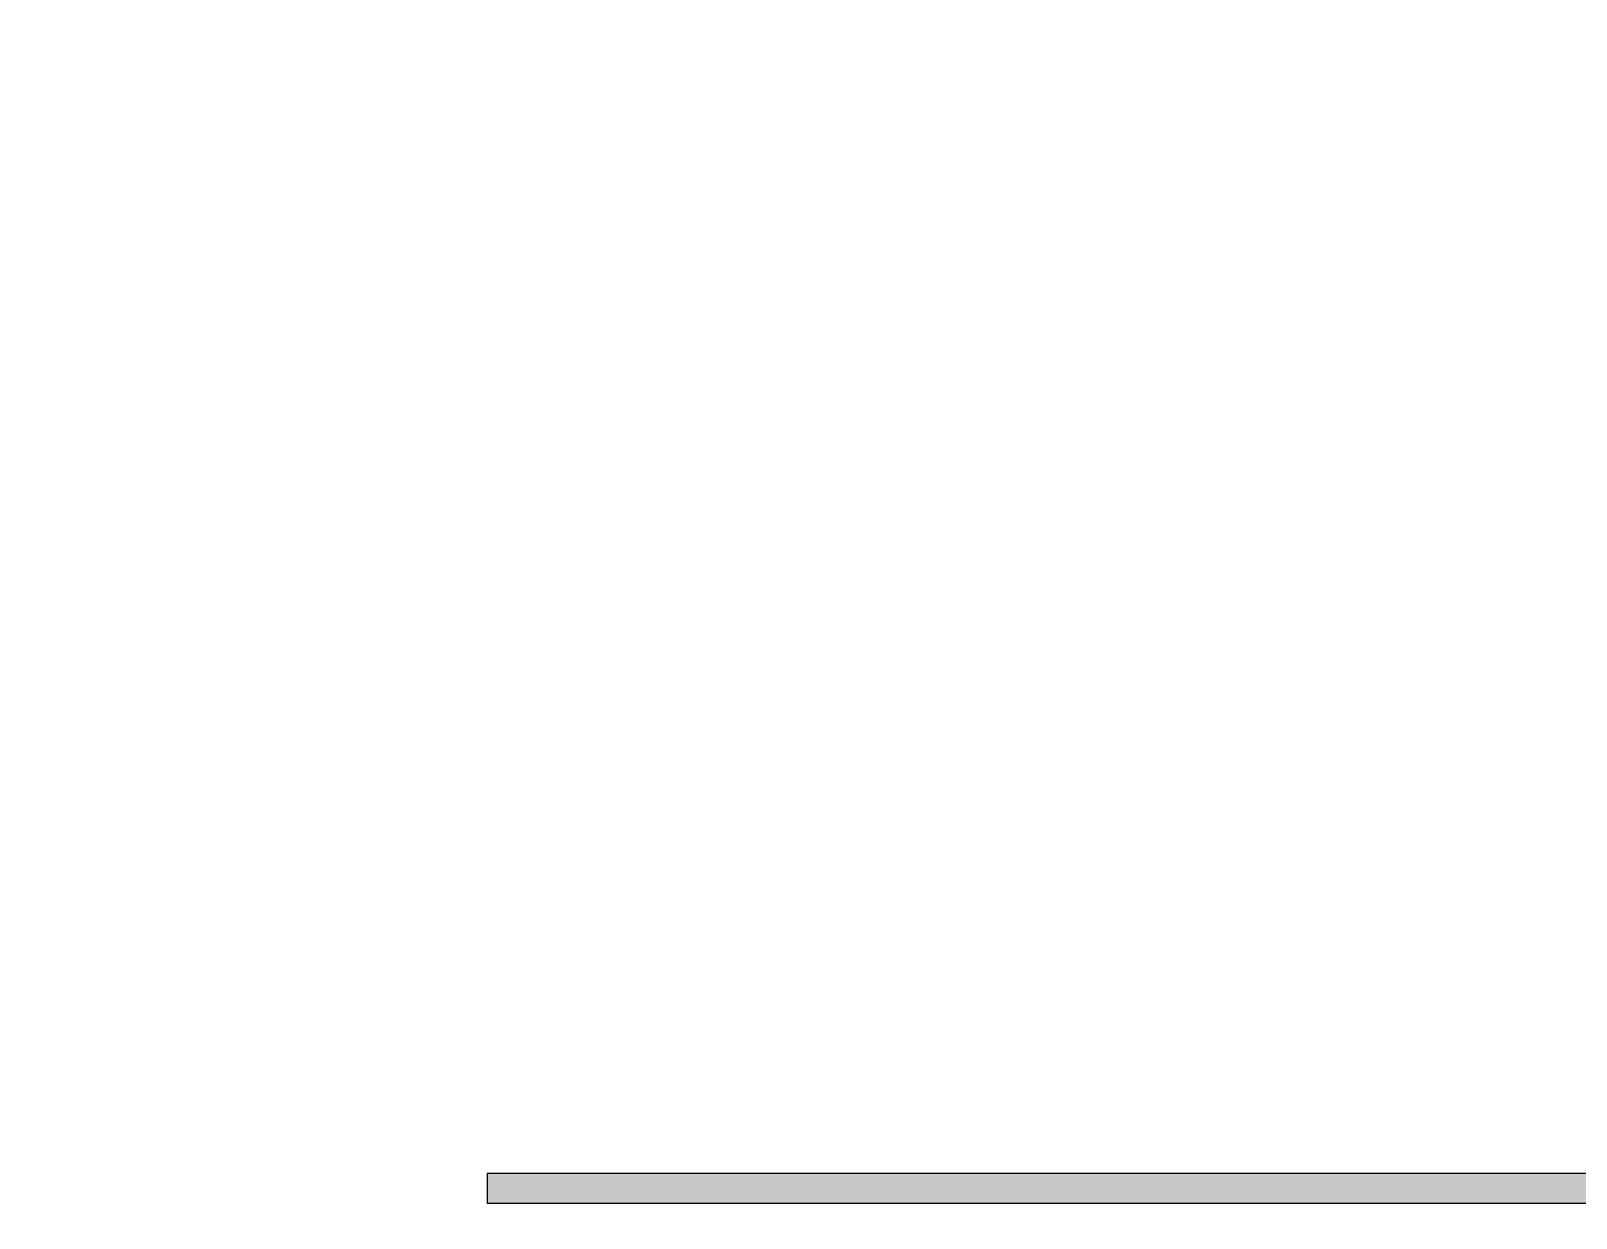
# Model space of a CAD drawing. Header units: millimetres. Extents: x -48147 to 1403542, y -455564 to 18123.
# Drawn here: x 1374101 to 1375141, y -447003 to -446203 of the extents above; entities that cross this region are included whole.
import ezdxf
from ezdxf.enums import TextEntityAlignment as Align

# ---------------------------------------------------------------- set-up
doc = ezdxf.new("R2010")
doc.units = ezdxf.units.MM
doc.header["$MEASUREMENT"] = 0
doc.linetypes.add('Double Dashed', pattern=[546.805537, 264.583325, -105.833328, 70.555556, -105.833328])
doc.linetypes.add('Wipeout_Contour', pattern=[1000, 0, -1000])
for name, color, linetype in [('A-230-M_FLOOR.IFC Import', 7, 'Continuous'), ('A-95-P_Drawing', 7, 'Continuous'), ('New_A-15-MG_Structural_Grid_Phase_2', 7, 'Continuous'), ('New_A-20-M_Ceiling', 7, 'Continuous'), ('New_A-20-M_Floor_Slab', 7, 'Continuous'), ('New_A-25-M_Curtain_Wall', 7, 'Continuous'), ('New_A-25-M_Wall_Ext', 7, 'Continuous'), ('New_A-25-M_Wall_Int', 7, 'Continuous'), ('New_A-95-D_1_20', 7, 'Continuous'), ('New_ArchiCAD Doors', 7, 'Continuous'), ('S-280-M_COLUMN.IFC Import', 7, 'Continuous'), ('S-280-M_STRUCT_FRAME.IFC Import', 7, 'Continuous')]:
    doc.layers.add(name, color=color, linetype=linetype)
for name, color, linetype, lineweight, true_color in [('A-230-M_FLOOR.IFC Import_Pen_No__109', 7, 'Continuous', 15, 0xa6a6a6), ('A-230-M_FLOOR.IFC Import_Pen_No__29', 7, 'Continuous', 50, 0x2a2a2a), ('New_A-15-MG_Structural_Grid_Phase_2_Pen_No__222', 7, 'Continuous', 13, 0x65af33), ('New_A-20-M_Ceiling_Pen_No__107', 7, 'Continuous', 15, 0xa6a6a6), ('New_A-20-M_Ceiling_Pen_No__29', 7, 'Continuous', 50, 0x2a2a2a), ('New_A-25-M_Curtain_Wall_Pen_No__144', 7, 'Continuous', 0, 0xc8c8c8), ('New_A-25-M_Curtain_Wall_Pen_No__27', 7, 'Continuous', 50, 0x2a2a2a), ('New_A-25-M_Wall_Ext_Pen_No__107', 7, 'Continuous', 15, 0xa6a6a6)]:
    doc.layers.add(name, color=color, linetype=linetype, lineweight=lineweight, true_color=true_color)
for name, color, linetype, lineweight in [('HATCHING_Pen_No__1', 7, 'Continuous', 13), ('HATCHING_Pen_No__146', 8, 'Continuous', 0), ('New_A-25-M_Wall_Ext_Pen_No__1', 7, 'Continuous', 13), ('New_A-25-M_Wall_Int_Pen_No__87', 8, 'Continuous', 20), ('New_A-95-D_1_20_Pen_No__1', 7, 'Continuous', 13), ('New_ArchiCAD Doors_Pen_No__87', 8, 'Continuous', 20), ('S-280-M_STRUCT_FRAME.IFC Import_Pen_No__1', 7, 'Continuous', 13), ('S-280-M_STRUCT_FRAME.IFC Import_Pen_No__160', 5, 'Continuous', 200), ('S-280-M_STRUCT_FRAME.IFC Import_Pen_No__90', 8, 'Continuous', 20)]:
    doc.layers.add(name, color=color, linetype=linetype, lineweight=lineweight)
doc.styles.add('GENERATED_STYLE_1', font='')
doc.styles.add('GENERATED_STYLE_2', font='')
doc.styles.get('GENERATED_STYLE_1').set_extended_font_data('Arial')
doc.styles.get('GENERATED_STYLE_2').set_extended_font_data('Swis721 BT')
doc.dimstyles.new('GENERATED_STYLE__2', dxfattribs={"dimtxt": 125, "dimasz": 47.5, "dimexe": 0.18, "dimexo": 50, "dimgap": 0.09, "dimtad": 1, "dimdec": 0, "dimzin": 0, "dimdsep": 46, "dimtxsty": 'GENERATED_STYLE_1', "dimblk": 'ARROWHEAD_2', "dimblk1": 'ARROWHEAD_2', "dimblk2": 'ARROWHEAD_2', "dimcen": 0.09, "dimclrd": 7, "dimclre": 7, "dimclrt": 7, "dimadec": 0, "dimazin": 0, "dimtfac": 1, "dimtdec": 4, "dimtmove": 0, "dimatfit": 3, "dimfxl": 1, "dimtolj": 1, "dimtzin": 0, "dimarcsym": 0})

# ---------------------------------------------------------------- blocks, each defined once
blk = doc.blocks.new('*X29', base_point=(1418663.2, -449992.5))
at = {"layer": 'New_A-25-M_Wall_Ext_Pen_No__107', "linetype": 'Continuous'}
for p, q in [((1374170.5, -446223), (1374201, -446200.1)), ((1374110.7, -446201.8), (1374119.5, -446218.2)), ((1374256.3, -446210.6), (1374249.6, -446202.5)), ((1374260.5, -446220.2), (1374256.3, -446210.6)), ((1374119.5, -446218.2), (1374134.9, -446228.4)), ((1374262, -446230.6), (1374260.5, -446220.2)), ((1374134.9, -446228.4), (1374153.4, -446230.2)), ((1374153.4, -446231.1), (1374134.9, -446232.8)), ((1374153.4, -446230.2), (1374170.5, -446223)), ((1374170.5, -446238.2), (1374153.4, -446231.1)), ((1374260.5, -446241), (1374262, -446230.6)), ((1374134.9, -446232.8), (1374119.5, -446243.1)), ((1374170.5, -446238.2), (1374201, -446261.1)), ((1374256.3, -446250.7), (1374260.5, -446241)), ((1374119.5, -446243.1), (1374110.7, -446259.4)), ((1374249.6, -446258.7), (1374256.3, -446250.7)), ((1374110.7, -446259.4), (1374110.7, -446278)), ((1374201, -446261.1), (1374210.2, -446266.2)), ((1374240.9, -446264.7), (1374249.6, -446258.7)), ((1374210.2, -446271.3), (1374201, -446276.3)), ((1374210.2, -446266.2), (1374220.4, -446268.6)), ((1374220.4, -446268.9), (1374210.2, -446271.3)), ((1374220.4, -446268.6), (1374230.9, -446268.1)), ((1374230.9, -446269.4), (1374220.4, -446268.9)), ((1374230.9, -446268.1), (1374240.9, -446264.7)), ((1374240.9, -446272.7), (1374230.9, -446269.4)), ((1374249.6, -446278.7), (1374240.9, -446272.7)), ((1374110.7, -446278), (1374119.5, -446294.4)), ((1374170.5, -446299.2), (1374201, -446276.3)), ((1374256.3, -446286.8), (1374249.6, -446278.7)), ((1374119.5, -446294.4), (1374134.9, -446304.6)), ((1374260.5, -446296.4), (1374256.3, -446286.8)), ((1374134.9, -446304.6), (1374153.4, -446306.4)), ((1374153.4, -446306.4), (1374170.5, -446299.2)), ((1374262, -446306.8), (1374260.5, -446296.4)), ((1374134.9, -446309), (1374119.5, -446319.3)), ((1374153.4, -446307.3), (1374134.9, -446309)), ((1374170.5, -446314.4), (1374153.4, -446307.3)), ((1374170.5, -446314.4), (1374201, -446337.3)), ((1374260.5, -446317.2), (1374262, -446306.8)), ((1374119.5, -446319.3), (1374110.7, -446335.6)), ((1374256.3, -446326.8), (1374260.5, -446317.2)), ((1374110.7, -446335.6), (1374110.7, -446354.2)), ((1374240.9, -446340.9), (1374249.6, -446334.9)), ((1374249.6, -446334.9), (1374256.3, -446326.8)), ((1374201, -446337.3), (1374210.2, -446342.4)), ((1374210.2, -446342.4), (1374220.4, -446344.8)), ((1374220.4, -446345.1), (1374210.2, -446347.4)), ((1374220.4, -446344.8), (1374230.9, -446344.2)), ((1374230.9, -446345.6), (1374220.4, -446345.1)), ((1374230.9, -446344.2), (1374240.9, -446340.9)), ((1374240.9, -446348.9), (1374230.9, -446345.6)), ((1374110.7, -446354.2), (1374119.5, -446370.5)), ((1374170.5, -446375.4), (1374201, -446352.5)), ((1374210.2, -446347.4), (1374201, -446352.5)), ((1374249.6, -446354.9), (1374240.9, -446348.9)), ((1374256.3, -446363), (1374249.6, -446354.9)), ((1374260.5, -446372.6), (1374256.3, -446363)), ((1374119.5, -446370.5), (1374134.9, -446380.8)), ((1374153.4, -446382.6), (1374170.5, -446375.4)), ((1374262, -446383), (1374260.5, -446372.6)), ((1374134.9, -446385.2), (1374119.5, -446395.5)), ((1374134.9, -446380.8), (1374153.4, -446382.6)), ((1374153.4, -446383.4), (1374134.9, -446385.2)), ((1374170.5, -446390.6), (1374153.4, -446383.4)), ((1374260.5, -446393.4), (1374262, -446383)), ((1374119.5, -446395.5), (1374110.7, -446411.8)), ((1374170.5, -446390.6), (1374201, -446413.5)), ((1374256.3, -446403), (1374260.5, -446393.4)), ((1374249.6, -446411.1), (1374256.3, -446403)), ((1374110.7, -446411.8), (1374110.7, -446430.4)), ((1374201, -446413.5), (1374210.2, -446418.6)), ((1374210.2, -446418.6), (1374220.4, -446420.9)), ((1374230.9, -446420.4), (1374240.9, -446417.1)), ((1374240.9, -446417.1), (1374249.6, -446411.1)), ((1374170.5, -446451.6), (1374201, -446428.7)), ((1374210.2, -446423.6), (1374201, -446428.7)), ((1374220.4, -446421.3), (1374210.2, -446423.6)), ((1374220.4, -446420.9), (1374230.9, -446420.4)), ((1374230.9, -446421.8), (1374220.4, -446421.3)), ((1374240.9, -446425.1), (1374230.9, -446421.8)), ((1374249.6, -446431.1), (1374240.9, -446425.1)), ((1374110.7, -446430.4), (1374119.5, -446446.7)), ((1374256.3, -446439.2), (1374249.6, -446431.1)), ((1374260.5, -446448.8), (1374256.3, -446439.2)), ((1374119.5, -446446.7), (1374134.9, -446457)), ((1374262, -446459.2), (1374260.5, -446448.8)), ((1374134.9, -446457), (1374153.4, -446458.8)), ((1374153.4, -446459.6), (1374134.9, -446461.4)), ((1374153.4, -446458.8), (1374170.5, -446451.6)), ((1374170.5, -446466.8), (1374153.4, -446459.6)), ((1374260.5, -446469.6), (1374262, -446459.2)), ((1374134.9, -446461.4), (1374119.5, -446471.7)), ((1374170.5, -446466.8), (1374201, -446489.7)), ((1374256.3, -446479.2), (1374260.5, -446469.6)), ((1374119.5, -446471.7), (1374110.7, -446488)), ((1374249.6, -446487.3), (1374256.3, -446479.2)), ((1374110.7, -446488), (1374110.7, -446506.6)), ((1374201, -446489.7), (1374210.2, -446494.8)), ((1374240.9, -446493.3), (1374249.6, -446487.3)), ((1374210.2, -446499.8), (1374201, -446504.9)), ((1374210.2, -446494.8), (1374220.4, -446497.1)), ((1374220.4, -446497.4), (1374210.2, -446499.8)), ((1374220.4, -446497.1), (1374230.9, -446496.6)), ((1374230.9, -446498), (1374220.4, -446497.4)), ((1374230.9, -446496.6), (1374240.9, -446493.3)), ((1374240.9, -446501.3), (1374230.9, -446498)), ((1374249.6, -446507.3), (1374240.9, -446501.3)), ((1374110.7, -446506.6), (1374119.5, -446522.9)), ((1374170.5, -446527.8), (1374201, -446504.9)), ((1374256.3, -446515.4), (1374249.6, -446507.3)), ((1374119.5, -446522.9), (1374134.9, -446533.2)), ((1374260.5, -446525), (1374256.3, -446515.4)), ((1374134.9, -446533.2), (1374153.4, -446535)), ((1374153.4, -446535), (1374170.5, -446527.8)), ((1374262, -446535.4), (1374260.5, -446525)), ((1374134.9, -446537.6), (1374119.5, -446547.8)), ((1374153.4, -446535.8), (1374134.9, -446537.6)), ((1374170.5, -446543), (1374153.4, -446535.8)), ((1374170.5, -446543), (1374201, -446565.9)), ((1374260.5, -446545.8), (1374262, -446535.4)), ((1374119.5, -446547.8), (1374110.7, -446564.2)), ((1374256.3, -446555.4), (1374260.5, -446545.8)), ((1374110.7, -446564.2), (1374110.7, -446582.8)), ((1374240.9, -446569.5), (1374249.6, -446563.5)), ((1374249.6, -446563.5), (1374256.3, -446555.4)), ((1374201, -446565.9), (1374210.2, -446570.9)), ((1374210.2, -446570.9), (1374220.4, -446573.3)), ((1374220.4, -446573.6), (1374210.2, -446576)), ((1374220.4, -446573.3), (1374230.9, -446572.8)), ((1374230.9, -446574.1), (1374220.4, -446573.6)), ((1374230.9, -446572.8), (1374240.9, -446569.5)), ((1374240.9, -446577.5), (1374230.9, -446574.1)), ((1374110.7, -446582.8), (1374119.5, -446599.1)), ((1374170.5, -446604), (1374201, -446581.1)), ((1374210.2, -446576), (1374201, -446581.1)), ((1374249.6, -446583.5), (1374240.9, -446577.5)), ((1374256.3, -446591.5), (1374249.6, -446583.5)), ((1374260.5, -446601.2), (1374256.3, -446591.5)), ((1374119.5, -446599.1), (1374134.9, -446609.4)), ((1374153.4, -446611.1), (1374170.5, -446604)), ((1374262, -446611.6), (1374260.5, -446601.2)), ((1374134.9, -446613.8), (1374119.5, -446624)), ((1374134.9, -446609.4), (1374153.4, -446611.1)), ((1374153.4, -446612), (1374134.9, -446613.8)), ((1374170.5, -446619.2), (1374153.4, -446612)), ((1374260.5, -446622), (1374262, -446611.6)), ((1374119.5, -446624), (1374110.7, -446640.4)), ((1374170.5, -446619.2), (1374201, -446642.1)), ((1374256.3, -446631.6), (1374260.5, -446622)), ((1374249.6, -446639.7), (1374256.3, -446631.6)), ((1374110.7, -446640.4), (1374110.7, -446659)), ((1374201, -446642.1), (1374210.2, -446647.1)), ((1374210.2, -446647.1), (1374220.4, -446649.5)), ((1374230.9, -446649), (1374240.9, -446645.7)), ((1374240.9, -446645.7), (1374249.6, -446639.7)), ((1374170.5, -446680.1), (1374201, -446657.3)), ((1374210.2, -446652.2), (1374201, -446657.3)), ((1374220.4, -446649.8), (1374210.2, -446652.2)), ((1374220.4, -446649.5), (1374230.9, -446649)), ((1374230.9, -446650.3), (1374220.4, -446649.8)), ((1374240.9, -446653.7), (1374230.9, -446650.3)), ((1374249.6, -446659.6), (1374240.9, -446653.7)), ((1374110.7, -446659), (1374119.5, -446675.3)), ((1374256.3, -446667.7), (1374249.6, -446659.6)), ((1374260.5, -446677.4), (1374256.3, -446667.7)), ((1374119.5, -446675.3), (1374134.9, -446685.6)), ((1374262, -446687.8), (1374260.5, -446677.4)), ((1374134.9, -446690), (1374119.5, -446700.2)), ((1374134.9, -446685.6), (1374153.4, -446687.3)), ((1374153.4, -446688.2), (1374134.9, -446690)), ((1374153.4, -446687.3), (1374170.5, -446680.1)), ((1374170.5, -446695.4), (1374153.4, -446688.2)), ((1374260.5, -446698.2), (1374262, -446687.8)), ((1374119.5, -446700.2), (1374110.7, -446716.6)), ((1374170.5, -446695.4), (1374201, -446718.2)), ((1374256.3, -446707.8), (1374260.5, -446698.2)), ((1374249.6, -446715.9), (1374256.3, -446707.8)), ((1374110.7, -446716.6), (1374110.7, -446735.1)), ((1374201, -446718.2), (1374210.2, -446723.3)), ((1374240.9, -446721.8), (1374249.6, -446715.9)), ((1374210.2, -446728.4), (1374201, -446733.5)), ((1374210.2, -446723.3), (1374220.4, -446725.7)), ((1374220.4, -446726), (1374210.2, -446728.4)), ((1374220.4, -446725.7), (1374230.9, -446725.2)), ((1374230.9, -446726.5), (1374220.4, -446726)), ((1374230.9, -446725.2), (1374240.9, -446721.8)), ((1374240.9, -446729.9), (1374230.9, -446726.5)), ((1374249.6, -446735.8), (1374240.9, -446729.9)), ((1374110.7, -446735.1), (1374119.5, -446751.5)), ((1374170.5, -446756.3), (1374201, -446733.5)), ((1374256.3, -446743.9), (1374249.6, -446735.8)), ((1374119.5, -446751.5), (1374134.9, -446761.8)), ((1374260.5, -446753.5), (1374256.3, -446743.9)), ((1374134.9, -446761.8), (1374153.4, -446763.5)), ((1374153.4, -446763.5), (1374170.5, -446756.3)), ((1374262, -446764), (1374260.5, -446753.5)), ((1374134.9, -446766.1), (1374119.5, -446776.4)), ((1374153.4, -446764.4), (1374134.9, -446766.1)), ((1374170.5, -446771.6), (1374153.4, -446764.4)), ((1374170.5, -446771.6), (1374201, -446794.4)), ((1374260.5, -446774.4), (1374262, -446764)), ((1374119.5, -446776.4), (1374110.7, -446792.8)), ((1374256.3, -446784), (1374260.5, -446774.4)), ((1374110.7, -446792.8), (1374110.7, -446811.3)), ((1374240.9, -446798), (1374249.6, -446792.1)), ((1374249.6, -446792.1), (1374256.3, -446784)), ((1374201, -446794.4), (1374210.2, -446799.5)), ((1374210.2, -446799.5), (1374220.4, -446801.9)), ((1374220.4, -446802.2), (1374210.2, -446804.6)), ((1374220.4, -446801.9), (1374230.9, -446801.4)), ((1374230.9, -446802.7), (1374220.4, -446802.2)), ((1374230.9, -446801.4), (1374240.9, -446798)), ((1374240.9, -446806.1), (1374230.9, -446802.7)), ((1374110.7, -446811.3), (1374119.5, -446827.7)), ((1374170.5, -446832.5), (1374201, -446809.7)), ((1374210.2, -446804.6), (1374201, -446809.7)), ((1374249.6, -446812), (1374240.9, -446806.1)), ((1374256.3, -446820.1), (1374249.6, -446812)), ((1374260.5, -446829.7), (1374256.3, -446820.1)), ((1374119.5, -446827.7), (1374134.9, -446838)), ((1374153.4, -446839.7), (1374170.5, -446832.5)), ((1374262, -446840.1), (1374260.5, -446829.7)), ((1374134.9, -446842.3), (1374119.5, -446852.6)), ((1374134.9, -446838), (1374153.4, -446839.7)), ((1374153.4, -446840.6), (1374134.9, -446842.3)), ((1374170.5, -446847.8), (1374153.4, -446840.6)), ((1374260.5, -446850.6), (1374262, -446840.1)), ((1374119.5, -446852.6), (1374110.7, -446869)), ((1374170.5, -446847.8), (1374201, -446870.6)), ((1374256.3, -446860.2), (1374260.5, -446850.6)), ((1374249.6, -446868.3), (1374256.3, -446860.2)), ((1374110.7, -446869), (1374110.7, -446887.5)), ((1374201, -446870.6), (1374210.2, -446875.7)), ((1374210.2, -446875.7), (1374220.4, -446878.1)), ((1374230.9, -446877.6), (1374240.9, -446874.2)), ((1374240.9, -446874.2), (1374249.6, -446868.3)), ((1374110.7, -446887.5), (1374119.5, -446903.9)), ((1374170.5, -446908.7), (1374201, -446885.9)), ((1374210.2, -446880.8), (1374201, -446885.9)), ((1374220.4, -446878.4), (1374210.2, -446880.8)), ((1374220.4, -446878.1), (1374230.9, -446877.6)), ((1374230.9, -446878.9), (1374220.4, -446878.4)), ((1374240.9, -446882.3), (1374230.9, -446878.9)), ((1374249.6, -446888.2), (1374240.9, -446882.3)), ((1374256.3, -446896.3), (1374249.6, -446888.2)), ((1374260.5, -446905.9), (1374256.3, -446896.3)), ((1374119.5, -446903.9), (1374134.9, -446914.1)), ((1374262, -446916.3), (1374260.5, -446905.9)), ((1374134.9, -446918.5), (1374119.5, -446928.8)), ((1374134.9, -446914.1), (1374153.4, -446915.9)), ((1374153.4, -446916.8), (1374134.9, -446918.5)), ((1374153.4, -446915.9), (1374170.5, -446908.7)), ((1374170.5, -446924), (1374153.4, -446916.8)), ((1374260.5, -446926.7), (1374262, -446916.3)), ((1374119.5, -446928.8), (1374110.7, -446945.2)), ((1374170.5, -446924), (1374201, -446946.8)), ((1374256.3, -446936.4), (1374260.5, -446926.7)), ((1374249.6, -446944.5), (1374256.3, -446936.4)), ((1374110.7, -446945.2), (1374110.7, -446963.7)), ((1374201, -446946.8), (1374210.2, -446951.9)), ((1374240.9, -446950.4), (1374249.6, -446944.5)), ((1374210.2, -446957), (1374201, -446962.1)), ((1374210.2, -446951.9), (1374220.4, -446954.3)), ((1374220.4, -446954.6), (1374210.2, -446957)), ((1374220.4, -446954.3), (1374230.9, -446953.8)), ((1374230.9, -446955.1), (1374220.4, -446954.6)), ((1374230.9, -446953.8), (1374240.9, -446950.4)), ((1374240.9, -446958.5), (1374230.9, -446955.1)), ((1374249.6, -446964.4), (1374240.9, -446958.5)), ((1374110.7, -446963.7), (1374119.5, -446980.1)), ((1374170.5, -446984.9), (1374201, -446962.1)), ((1374256.3, -446972.5), (1374249.6, -446964.4)), ((1374119.5, -446980.1), (1374134.9, -446990.3)), ((1374260.5, -446982.1), (1374256.3, -446972.5)), ((1374134.9, -446990.3), (1374153.4, -446992.1)), ((1374153.4, -446992.1), (1374170.5, -446984.9)), ((1374262, -446992.5), (1374260.5, -446982.1))]:
    blk.add_line(p, q, dxfattribs=at)
blk = doc.blocks.new('Section Elem_6_1', base_point=(1418663.2, -449992.5))
at = {"layer": 'New_A-25-M_Wall_Ext_Pen_No__1', "linetype": 'Continuous'}
blk.add_line((1374446.3, -446242.5), (1374446.3, -446967.5), dxfattribs=at)
at = {"layer": 'New_A-25-M_Wall_Ext_Pen_No__1', "linetype": 'Continuous', "flags": 128}
blk.add_lwpolyline([(1374446.3, -445942.5), (1374446.3, -445967.5), (1374446.3, -446242.5)], dxfattribs=at)
at = {"color": 254, "linetype": 'Wipeout_Contour', "lineweight": 0, "ltscale": 11563630.31710046}
blk.add_wipeout([(1374101.6, -446992.5), (1374101.3, -446992.5), (1374101.3, -449992.5), (1374101.6, -449992.5), (1374101.6, -449960), (1374101.6, -449942.5), (1374101.6, -447335.5), (1374101.6, -447042.5)], dxfattribs=at).dxf.layer = 'New_A-25-M_Wall_Ext'
at = {"color": 254, "linetype": 'Wipeout_Contour', "lineweight": 0, "ltscale": 13010727.31598786}
blk.add_wipeout([(1374171.6, -449942.5), (1374171.6, -449960), (1374171.6, -449992.5), (1374446.3, -449992.5), (1374446.3, -446992.5), (1374171.6, -446992.5), (1374171.6, -447042.5), (1374261.1, -447042.5), (1374261.1, -449942.5)], dxfattribs=at).dxf.layer = 'New_A-25-M_Wall_Ext'
at = {"layer": 'New_A-25-M_Wall_Ext_Pen_No__107', "linetype": 'Continuous', "lineweight": 0, "true_color": 0x535353}
blk.add_hatch(color=251, dxfattribs=at).paths.add_polyline_path([(1374283.8, -446992.5), (1374286.8, -446992.5), (1374286.8, -445042.5), (1374283.8, -445042.5)])
at = {"color": 254, "linetype": 'Wipeout_Contour', "lineweight": 0, "ltscale": 5778709.869545887}
blk.add_wipeout([(1374101.3, -445042.5), (1374101.3, -446992.5), (1374105.8, -446992.5), (1374105.8, -445042.5)], dxfattribs=at).dxf.layer = 'New_A-25-M_Wall_Ext'
at = {"layer": 'New_A-25-M_Wall_Ext_Pen_No__107', "linetype": 'Continuous'}
h = blk.add_hatch(dxfattribs=at)
h.set_pattern_fill('Plaster_0001', color=256, style=0, pattern_type=2)
h.set_pattern_definition([(0, (1418663.25, -449992.53), (0, 86.60254), [0, -50]), (0, (1418688.25, -449949.23), (0, 86.60254), [0, -50])])
h.paths.add_polyline_path([(1374101.3, -445042.5), (1374101.3, -446992.5), (1374105.8, -446992.5), (1374105.8, -445042.5)])
at = {"color": 254, "linetype": 'Wipeout_Contour', "lineweight": 0, "ltscale": 5779022.799346845}
blk.add_wipeout([(1374105.8, -446992.5), (1374265.8, -446992.5), (1374265.8, -445042.5), (1374105.8, -445042.5)], dxfattribs=at).dxf.layer = 'New_A-25-M_Wall_Ext'
at = {"layer": 'New_A-25-M_Wall_Ext_Pen_No__1', "linetype": 'Continuous'}
for p, q in [((1374101.3, -445042.5), (1374101.3, -446992.5)), ((1374105.8, -445042.5), (1374105.8, -446992.5)), ((1374101.6, -446992.5), (1374101.3, -446992.5))]:
    blk.add_line(p, q, dxfattribs=at)
at = {"layer": 'New_A-25-M_Wall_Ext'}
blk.add_blockref('*X29', (1418663.2, -449992.5), dxfattribs=at)
at = {"color": 254, "linetype": 'Wipeout_Contour', "lineweight": 0, "ltscale": 5779338.58266282}
blk.add_wipeout([(1374265.8, -446992.5), (1374271.8, -446992.5), (1374271.8, -445042.5), (1374265.8, -445042.5)], dxfattribs=at).dxf.layer = 'New_A-25-M_Wall_Ext'
at = {"layer": 'New_A-25-M_Wall_Ext_Pen_No__107', "linetype": 'Continuous'}
blk.add_hatch(color=256, dxfattribs=at).paths.add_polyline_path([(1374271.8, -446992.5), (1374283.8, -446992.5), (1374283.8, -445042.5), (1374271.8, -445042.5)])
at = {"layer": 'New_A-25-M_Wall_Ext_Pen_No__1', "linetype": 'Continuous'}
for p, q in [((1374265.8, -445042.5), (1374265.8, -446992.5)), ((1374271.8, -445042.5), (1374271.8, -446992.5))]:
    blk.add_line(p, q, dxfattribs=at)
at = {"color": 254, "linetype": 'Wipeout_Contour', "lineweight": 0, "ltscale": 5779681.002019279}
blk.add_wipeout([(1374286.8, -446992.5), (1374430.8, -446992.5), (1374430.8, -445042.5), (1374286.8, -445042.5)], dxfattribs=at).dxf.layer = 'New_A-25-M_Wall_Ext'
at = {"layer": 'New_A-25-M_Wall_Ext_Pen_No__107', "linetype": 'Continuous', "lineweight": 0, "true_color": 0x535353}
blk.add_hatch(color=251, dxfattribs=at).paths.add_polyline_path([(1374430.8, -446992.5), (1374433.8, -446992.5), (1374433.8, -445042.5), (1374430.8, -445042.5)])
at = {"layer": 'New_A-25-M_Wall_Ext_Pen_No__107', "linetype": 'Continuous'}
blk.add_hatch(color=256, dxfattribs=at).paths.add_polyline_path([(1374433.8, -446992.5), (1374446.3, -446992.5), (1374446.3, -445042.5), (1374433.8, -445042.5)])
at = {"layer": 'New_A-25-M_Wall_Ext_Pen_No__1', "linetype": 'Continuous'}
for p, q in [((1374283.8, -445042.5), (1374283.8, -446992.5)), ((1374286.8, -445042.5), (1374286.8, -446992.5)), ((1374430.8, -445042.5), (1374430.8, -446992.5)), ((1374433.8, -445042.5), (1374433.8, -446992.5))]:
    blk.add_line(p, q, dxfattribs=at)
at = {"layer": 'New_A-25-M_Wall_Ext_Pen_No__1', "linetype": 'Continuous', "flags": 128}
blk.add_lwpolyline([(1374446.3, -446992.5), (1374433.8, -446992.5), (1374430.8, -446992.5), (1374286.8, -446992.5), (1374283.8, -446992.5), (1374271.8, -446992.5), (1374265.8, -446992.5), (1374171.6, -446992.5)], dxfattribs=at)
blk = doc.blocks.new('Section Elem_10_1', base_point=(1418663.2, -449992.5))
at = {"color": 254, "linetype": 'Wipeout_Contour', "lineweight": 0, "ltscale": 5800482.980890643}
blk.add_wipeout([(1374446.3, -445967.5), (1374446.3, -446242.5), (1385146.3, -446242.5), (1385146.3, -445967.5)], dxfattribs=at).dxf.layer = 'New_A-20-M_Floor_Slab'
blk = doc.blocks.new('Section Elem_60_1', base_point=(1418663.2, -449992.5))
at = {"layer": 'New_ArchiCAD Doors_Pen_No__87', "linetype": 'Continuous'}
for p, q in [((1374101.3, -449992.5), (1374101.3, -446992.5)), ((1374446.3, -446992.5), (1374446.3, -449992.5))]:
    blk.add_line(p, q, dxfattribs=at)
blk = doc.blocks.new('Section Elem_76_1', base_point=(1418663.2, -449992.5))
at = {"color": 254, "linetype": 'Wipeout_Contour', "lineweight": 0, "ltscale": 23139491.89668345}
blk.add_wipeout([(1374446.8, -446847.1), (1374446.8, -446967.5), (1382604.3, -446967.5), (1382604.3, -446847.1), (1374573, -446847.1), (1374573, -446392.5), (1374522.9, -446392.5), (1374522.9, -446405.8), (1374460.7, -446405.8), (1374453.5, -446408.8), (1374450.5, -446416), (1374450.5, -446823.6), (1374453.5, -446830.8), (1374460.7, -446833.8), (1374522.9, -446833.8), (1374522.9, -446847.1)], dxfattribs=at).dxf.layer = 'New_A-25-M_Wall_Int'
at = {"color": 254, "linetype": 'Wipeout_Contour', "lineweight": 0, "ltscale": 84173622.24236043}
blk.add_wipeout([(1382604.3, -446992.5), (1374446.8, -446992.5), (1374446.8, -449992.5), (1377804.3, -449992.5), (1377804.3, -449947.5), (1377834.3, -449947.5), (1377834.3, -449992.5), (1378974.3, -449992.5), (1378974.3, -449947.5), (1379034.3, -449947.5), (1379034.3, -449992.5), (1380174.3, -449992.5), (1380174.3, -449947.5), (1380234.3, -449947.5), (1380234.3, -449992.5), (1381374.3, -449992.5), (1381374.3, -449947.5), (1381434.3, -449947.5), (1381434.3, -449992.5), (1382574.3, -449992.5), (1382574.3, -449947.5), (1382604.3, -449947.5), (1382604.3, -449172.5), (1382574.3, -449172.5), (1382574.3, -449142.5), (1381944.3, -449142.5), (1381944.3, -449792.5), (1381444.3, -449792.5), (1381444.3, -449142.5), (1381434.3, -449142.5), (1381434.3, -449172.5), (1381374.3, -449172.5), (1381374.3, -449142.5), (1380744.3, -449142.5), (1380744.3, -449792.5), (1380244.3, -449792.5), (1380244.3, -449142.5), (1380234.3, -449142.5), (1380234.3, -449172.5), (1380174.3, -449172.5), (1380174.3, -449142.5), (1379544.3, -449142.5), (1379544.3, -449792.5), (1379044.3, -449792.5), (1379044.3, -449142.5), (1379034.3, -449142.5), (1379034.3, -449172.5), (1378974.3, -449172.5), (1378974.3, -449142.5), (1378344.3, -449142.5), (1378344.3, -449792.5), (1377844.3, -449792.5), (1377844.3, -449142.5), (1377834.3, -449142.5), (1377834.3, -449172.5), (1377804.3, -449172.5), (1377804.3, -449092.5), (1382604.3, -449092.5)], dxfattribs=at).dxf.layer = 'New_A-25-M_Wall_Int'
at = {"layer": 'New_A-25-M_Wall_Int_Pen_No__87', "linetype": 'Continuous'}
for p, q in [((1374446.8, -446847.1), (1374446.8, -446967.5)), ((1374446.8, -446992.5), (1374446.8, -449992.5))]:
    blk.add_line(p, q, dxfattribs=at)
blk = doc.blocks.new('Section Elem_129_1', base_point=(1418663.2, -449992.5))
at = {"layer": 'New_A-20-M_Ceiling_Pen_No__107', "linetype": 'Continuous'}
blk.add_hatch(color=256, dxfattribs=at).paths.add_polyline_path([(1374446.3, -446967.5), (1374446.3, -446992.5), (1382604.3, -446992.5), (1382604.3, -446967.5)])
at = {"layer": 'New_A-20-M_Ceiling_Pen_No__29', "linetype": 'Continuous'}
for p, q in [((1382604.3, -446967.5), (1374446.3, -446967.5)), ((1382604.3, -446992.5), (1374446.3, -446992.5))]:
    blk.add_line(p, q, dxfattribs=at)
blk = doc.blocks.new('Section Elem_133_1', base_point=(1418663.2, -449992.5))
at = {"layer": 'New_A-25-M_Curtain_Wall_Pen_No__144', "linetype": 'Continuous'}
blk.add_hatch(color=256, dxfattribs=at).paths.add_polyline_path([(1374171.6, -447042.5), (1374171.6, -446992.5), (1374101.6, -446992.5), (1374101.6, -447042.5)])
at = {"layer": 'New_A-25-M_Curtain_Wall_Pen_No__27', "linetype": 'Continuous'}
for p, q in [((1374101.6, -446992.5), (1374101.6, -447042.5)), ((1374171.6, -446992.5), (1374171.6, -447042.5)), ((1374171.6, -447042.5), (1374101.6, -447042.5))]:
    blk.add_line(p, q, dxfattribs=at)
at = {"layer": 'New_A-25-M_Curtain_Wall_Pen_No__27', "linetype": 'Continuous', "flags": 128}
blk.add_lwpolyline([(1374171.6, -446992.5), (1374105.8, -446992.5), (1374101.6, -446992.5)], dxfattribs=at)
blk = doc.blocks.new('Section Elem_168_1', base_point=(1418663.2, -449992.5))
at = {"color": 254, "linetype": 'Wipeout_Contour', "lineweight": 0, "ltscale": 15876179.40572042}
blk.add_wipeout([(1374101.3, -441492.5), (1370581.3, -441492.5), (1370581.3, -449992.5), (1372791.3, -449992.5), (1372791.3, -446992.5), (1374101.3, -446992.5), (1374101.3, -445042.5), (1374101.3, -443022.5), (1372896.3, -443022.5), (1372896.3, -442922.5), (1374101.3, -442922.5)], dxfattribs=at).dxf.layer = 'New_A-25-M_Wall_Int'
blk = doc.blocks.new('Section Elem_241_1', base_point=(1418663.2, -449992.5))
at = {"color": 254, "linetype": 'Wipeout_Contour', "lineweight": 0, "ltscale": 5781113.299110358}
blk.add_wipeout([(1374446.3, -446847.1), (1374446.3, -446967.5), (1374446.8, -446967.5), (1374446.8, -446847.1)], dxfattribs=at).dxf.layer = 'S-280-M_COLUMN.IFC Import'
at = {"color": 254, "linetype": 'Wipeout_Contour', "lineweight": 0, "ltscale": 5783079.946967279}
blk.add_wipeout([(1374446.3, -446992.5), (1374446.3, -449992.5), (1374446.8, -449992.5), (1374446.8, -446992.5)], dxfattribs=at).dxf.layer = 'S-280-M_COLUMN.IFC Import'
blk = doc.blocks.new('Section Elem_258_1', base_point=(1418663.2, -449992.5))
at = {"layer": 'S-280-M_STRUCT_FRAME.IFC Import_Pen_No__160', "linetype": 'Continuous', "lineweight": 0, "true_color": 0x00007f}
blk.add_hatch(color=176, dxfattribs=at).paths.add_polyline_path([(1374522.9, -446847.1), (1374522.9, -446833.8), (1374460.7, -446833.8), (1374453.5, -446830.8), (1374450.5, -446823.6), (1374450.5, -446416), (1374453.5, -446408.8), (1374460.7, -446405.8), (1374522.9, -446405.8), (1374522.9, -446392.5), (1374370, -446392.5), (1374370, -446405.8), (1374432.2, -446405.8), (1374439.4, -446408.8), (1374442.4, -446416), (1374442.4, -446823.6), (1374439.4, -446830.8), (1374432.2, -446833.8), (1374370, -446833.8), (1374370, -446847.1)])
at = {"layer": 'S-280-M_STRUCT_FRAME.IFC Import_Pen_No__1', "linetype": 'Continuous'}
for p, q in [((1374370, -446392.5), (1374370, -446405.8)), ((1374522.9, -446392.5), (1374522.9, -446405.8)), ((1374370, -446833.8), (1374370, -446847.1)), ((1374522.9, -446833.8), (1374522.9, -446847.1)), ((1374522.9, -446847.1), (1374370, -446847.1))]:
    blk.add_line(p, q, dxfattribs=at)
at = {"layer": 'S-280-M_STRUCT_FRAME.IFC Import_Pen_No__1', "linetype": 'Continuous', "flags": 128}
for points in [[(1374439.4, -446408.8), (1374432.2, -446405.8), (1374370, -446405.8)], [(1374439.4, -446408.8), (1374442.4, -446416), (1374442.4, -446823.6), (1374439.4, -446830.8)], [(1374453.5, -446408.8), (1374450.5, -446416), (1374450.5, -446823.6), (1374453.5, -446830.8)], [(1374522.9, -446405.8), (1374460.7, -446405.8), (1374453.5, -446408.8)], [(1374439.4, -446830.8), (1374432.2, -446833.8), (1374370, -446833.8)], [(1374453.5, -446830.8), (1374460.7, -446833.8), (1374522.9, -446833.8)]]:
    blk.add_lwpolyline(points, dxfattribs=at)
blk = doc.blocks.new('Section Elem_261_1', base_point=(1418663.2, -449992.5))
at = {"color": 254, "linetype": 'Wipeout_Contour', "lineweight": 0, "ltscale": 5796791.670324108}
blk.add_wipeout([(1382604.3, -446833.8), (1374573, -446833.8), (1374573, -446847.1), (1382604.3, -446847.1)], dxfattribs=at).dxf.layer = 'S-280-M_STRUCT_FRAME.IFC Import'
at = {"layer": 'S-280-M_STRUCT_FRAME.IFC Import_Pen_No__90', "linetype": 'Continuous'}
blk.add_line((1382604.3, -446847.1), (1374573, -446847.1), dxfattribs=at)
at = {"color": 254, "linetype": 'Wipeout_Contour', "lineweight": 0, "ltscale": 5796781.626188114}
blk.add_wipeout([(1382604.3, -446830.8), (1374573, -446830.8), (1374573, -446833.8), (1382604.3, -446833.8)], dxfattribs=at).dxf.layer = 'S-280-M_STRUCT_FRAME.IFC Import'
at = {"color": 254, "linetype": 'Wipeout_Contour', "lineweight": 0, "ltscale": 5796775.336283563}
blk.add_wipeout([(1382604.3, -446823.6), (1374573, -446823.6), (1374573, -446830.8), (1382604.3, -446830.8)], dxfattribs=at).dxf.layer = 'S-280-M_STRUCT_FRAME.IFC Import'
at = {"layer": 'S-280-M_STRUCT_FRAME.IFC Import_Pen_No__90', "linetype": 'Continuous'}
for p, q in [((1374573, -446833.8), (1374573, -446830.8)), ((1374573, -446847.1), (1374573, -446833.8)), ((1382604.3, -446833.8), (1374573, -446833.8))]:
    blk.add_line(p, q, dxfattribs=at)
at = {"color": 254, "linetype": 'Wipeout_Contour', "lineweight": 0, "ltscale": 5796519.643372384}
blk.add_wipeout([(1382604.3, -446416), (1374573, -446416), (1374573, -446823.6), (1382604.3, -446823.6)], dxfattribs=at).dxf.layer = 'S-280-M_STRUCT_FRAME.IFC Import'
at = {"layer": 'S-280-M_STRUCT_FRAME.IFC Import_Pen_No__90', "linetype": 'Continuous'}
for p in [(1374573, -446830.8), (1382604.3, -446823.6)]:
    blk.add_line(p, (1374573, -446823.6), dxfattribs=at)
at = {"color": 254, "linetype": 'Wipeout_Contour', "lineweight": 0, "ltscale": 5796263.954202587}
blk.add_wipeout([(1382604.3, -446408.8), (1374573, -446408.8), (1374573, -446416), (1382604.3, -446416)], dxfattribs=at).dxf.layer = 'S-280-M_STRUCT_FRAME.IFC Import'
at = {"layer": 'S-280-M_STRUCT_FRAME.IFC Import_Pen_No__90', "linetype": 'Continuous'}
for p in [(1374573, -446823.6), (1382604.3, -446416)]:
    blk.add_line(p, (1374573, -446416), dxfattribs=at)
at = {"color": 254, "linetype": 'Wipeout_Contour', "lineweight": 0, "ltscale": 5796257.669567119}
blk.add_wipeout([(1382604.3, -446405.8), (1374573, -446405.8), (1374573, -446408.8), (1382604.3, -446408.8)], dxfattribs=at).dxf.layer = 'S-280-M_STRUCT_FRAME.IFC Import'
at = {"color": 254, "linetype": 'Wipeout_Contour', "lineweight": 0, "ltscale": 5796247.634414944}
blk.add_wipeout([(1374573, -446405.8), (1382604.3, -446405.8), (1382604.3, -446392.5), (1374573, -446392.5)], dxfattribs=at).dxf.layer = 'S-280-M_STRUCT_FRAME.IFC Import'
at = {"layer": 'S-280-M_STRUCT_FRAME.IFC Import_Pen_No__90', "linetype": 'Continuous'}
for p, q in [((1374573, -446405.8), (1374573, -446392.5)), ((1374573, -446408.8), (1374573, -446405.8)), ((1382604.3, -446405.8), (1374573, -446405.8)), ((1374573, -446416), (1374573, -446408.8))]:
    blk.add_line(p, q, dxfattribs=at)
blk = doc.blocks.new('Section Elem_423_1', base_point=(1418663.2, -449992.5))
at = {"color": 254, "linetype": 'Wipeout_Contour', "lineweight": 0, "ltscale": 17441416.99600667}
blk.add_wipeout([(1374305.2, -446392.5), (1384970.2, -446392.5), (1384970.2, -446390.7), (1385035.8, -446390.7), (1385041.2, -446388.5), (1385043.4, -446383.1), (1385043.4, -446259.5), (1385041.2, -446254.2), (1385035.8, -446251.9), (1384970.2, -446251.9), (1384970.2, -446242.5), (1374305.2, -446242.5)], dxfattribs=at).dxf.layer = 'A-230-M_FLOOR.IFC Import'
at = {"layer": 'A-230-M_FLOOR.IFC Import_Pen_No__109', "linetype": 'Continuous'}
h = blk.add_hatch(dxfattribs=at)
h.set_pattern_fill('Lightweight_Concrete_0001', color=256, style=0, pattern_type=2)
h.set_pattern_definition([(0, (1418663.25, -449992.53), (0, 389.7114), [24.375, -200.625]), (0, (1418775.75, -449797.67), (0, 389.7114), [24.375, -200.625]), (60, (1418663.25, -449992.53), (-337.5, 194.8557), [24.375, -200.625]), (60, (1418888.25, -449992.53), (-337.5, 194.8557), [24.375, -200.625]), (120, (1418687.62, -449992.53), (337.5, 194.8557), [24.375, -200.625]), (120, (1418912.62, -449992.53), (337.5, 194.8557), [24.375, -200.625]), (0, (1418663.25, -449955.03), (0, 75), [0, -75, 0, -112.5]), (45, (1418700.75, -449955.03), (-53.03301, 53.03301), [0, -56.25, 0, -93.75])])
h.paths.add_polyline_path([(1374305.2, -446392.5), (1384970.2, -446392.5), (1384970.2, -446390.7), (1385035.8, -446390.7), (1385041.2, -446388.5), (1385043.4, -446383.1), (1385043.4, -446259.5), (1385041.2, -446254.2), (1385035.8, -446251.9), (1384970.2, -446251.9), (1384970.2, -446242.5), (1374305.2, -446242.5)])
at = {"layer": 'A-230-M_FLOOR.IFC Import_Pen_No__29', "linetype": 'Continuous'}
for p, q in [((1374305.2, -446242.5), (1374305.2, -446392.5)), ((1374446.3, -446242.5), (1374305.2, -446242.5)), ((1384970.2, -446242.5), (1374446.3, -446242.5)), ((1374370, -446392.5), (1374305.2, -446392.5)), ((1374522.9, -446392.5), (1374370, -446392.5)), ((1382604.3, -446392.5), (1374522.9, -446392.5))]:
    blk.add_line(p, q, dxfattribs=at)
blk = doc.blocks.new('Standard grid marker[4]_1', base_point=(1374446.3, -428587.9))
at = {"layer": 'New_A-15-MG_Structural_Grid_Phase_2_Pen_No__222', "linetype": 'Double Dashed'}
blk.add_line((1374446.3, -429587.9), (1374446.3, -452992.5), dxfattribs=at)
at = {"layer": 'New_A-15-MG_Structural_Grid_Phase_2_Pen_No__222', "style": 'GENERATED_STYLE_2'}
for tag, p in [('AC_MarkerText_1_0', (1374446.3, -428316.2)), ('AC_MarkerText_1_1', (1374446.3, -454220.8))]:
    blk.add_attdef(tag, text='', height=175, rotation=360, dxfattribs=at).set_placement(p, align=Align.MIDDLE_CENTER)
blk = doc.blocks.new('*D491', base_point=(1418663.2, -449992.5))
at = {"layer": 'New_A-95-D_1_20_Pen_No__1', "linetype": 'Continuous'}
for p, q in [((1374919.7, -446242.5), (1374919.7, -446212)), ((1374951, -446260.6), (1374888.5, -446224.5)), ((1374966.6, -446242.5), (1374872.9, -446242.5)), ((1374919.7, -446992.5), (1374919.7, -446242.5)), ((1374888.5, -446974.5), (1374951, -447010.6)), ((1377469, -446992.5), (1374872.9, -446992.5)), ((1374919.7, -447023.1), (1374919.7, -446992.5))]:
    blk.add_line(p, q, dxfattribs=at)
at = {"layer": 'New_A-95-D_1_20_Pen_No__1', "insert": (1374894.7, -446760.5), "char_height": 125, "attachment_point": 7, "rotation": 90, "style": 'GENERATED_STYLE_1'}
blk.add_mtext('\\A1;{\\fArial|b0|i0|c0|p34;750}', dxfattribs=at)
blk = doc.blocks.new('ARROWHEAD_2')
at = {"color": 0, "linetype": 'Continuous', "lineweight": 0}
for p, q in [((-0.378, -0.655), (0.378, 0.655)), ((0, 0), (-1, 0))]:
    blk.add_line(p, q, dxfattribs=at)

msp = doc.modelspace()

# ---------------------------------------------------------------- block references
at = {"layer": 'New_A-25-M_Wall_Ext'}
msp.add_blockref('Section Elem_6_1', (1418663.2, -449992.5), dxfattribs=at)

# ---------------------------------------------------------------- next in the draw order: block references
at = {"layer": 'New_A-20-M_Floor_Slab'}
msp.add_blockref('Section Elem_10_1', (1418663.2, -449992.5), dxfattribs=at)
at = {"layer": 'New_A-25-M_Curtain_Wall'}
msp.add_blockref('Section Elem_133_1', (1418663.2, -449992.5), dxfattribs=at)
at = {"layer": 'New_ArchiCAD Doors'}
msp.add_blockref('Section Elem_60_1', (1418663.2, -449992.5), dxfattribs=at)

# ---------------------------------------------------------------- next in the draw order: block references
at = {"layer": 'New_A-25-M_Wall_Int'}
for name in ['Section Elem_168_1', 'Section Elem_76_1']:
    msp.add_blockref(name, (1418663.2, -449992.5), dxfattribs=at)

# ---------------------------------------------------------------- next in the draw order: block references
at = {"layer": 'New_A-20-M_Ceiling'}
msp.add_blockref('Section Elem_129_1', (1418663.2, -449992.5), dxfattribs=at)
at = {"layer": 'S-280-M_STRUCT_FRAME.IFC Import'}
msp.add_blockref('Section Elem_261_1', (1418663.2, -449992.5), dxfattribs=at)

# ---------------------------------------------------------------- next in the draw order: block references
at = {"layer": 'S-280-M_COLUMN.IFC Import'}
msp.add_blockref('Section Elem_241_1', (1418663.2, -449992.5), dxfattribs=at)

# ---------------------------------------------------------------- next in the draw order: block references
at = {"layer": 'S-280-M_STRUCT_FRAME.IFC Import'}
msp.add_blockref('Section Elem_258_1', (1418663.2, -449992.5), dxfattribs=at)

# ---------------------------------------------------------------- next in the draw order: block references
at = {"layer": 'A-230-M_FLOOR.IFC Import'}
msp.add_blockref('Section Elem_423_1', (1418663.2, -449992.5), dxfattribs=at)

# ---------------------------------------------------------------- next in the draw order: block references
at = {"layer": 'New_A-15-MG_Structural_Grid_Phase_2', "color": 8, "linetype": 'Continuous', "lineweight": 15}
msp.add_blockref('Standard grid marker[4]_1', (1374446.3, -428587.9), dxfattribs=at)

# ---------------------------------------------------------------- next in the draw order: dimensions: what is measured, and where the dimension line sits
at = {"layer": 'New_A-95-D_1_20', "linetype": 'Continuous'}
dim = msp.add_linear_dim(base=(1374919.7, -446242.5), p1=(1377519, -446992.5), p2=(1384052.3, -446242.5), angle=90, dimstyle='GENERATED_STYLE__2', dxfattribs=at)
dim.commit()
dim.dimension.update_dxf_attribs({"geometry": '*D491', "text_midpoint": (1374832.2, -446602.5), "dimtype": 160, "text_rotation": 90})

# ---------------------------------------------------------------- next in the draw order: wipeouts: each hides what was drawn before it
at = {"color": 254, "linetype": 'Wipeout_Contour', "lineweight": 0, "ltscale": 5773278.242325218}
msp.add_wipeout([(1372053.4, -431582.2), (1375982, -431582.2), (1375982, -451938.9), (1372053.4, -451938.9)], dxfattribs=at).dxf.layer = 'A-95-P_Drawing'

# ---------------------------------------------------------------- next in the draw order: hatches: boundary and pattern name
at = {"layer": 'HATCHING_Pen_No__146', "linetype": 'Continuous'}
msp.add_hatch(color=256, dxfattribs=at).paths.add_polyline_path([(1374408.5, -446992.5), (1382642.3, -446992.5), (1382642.3, -446972.5), (1374408.5, -446972.5)])

# ---------------------------------------------------------------- next in the draw order: linework, layer by layer
at = {"layer": 'HATCHING_Pen_No__1', "linetype": 'Continuous', "flags": 128}
msp.add_lwpolyline([(1374408.5, -446992.5), (1382642.3, -446992.5), (1382642.3, -446972.5), (1374408.5, -446972.5)], close=True, dxfattribs=at)

doc.saveas('drawing.dxf')
